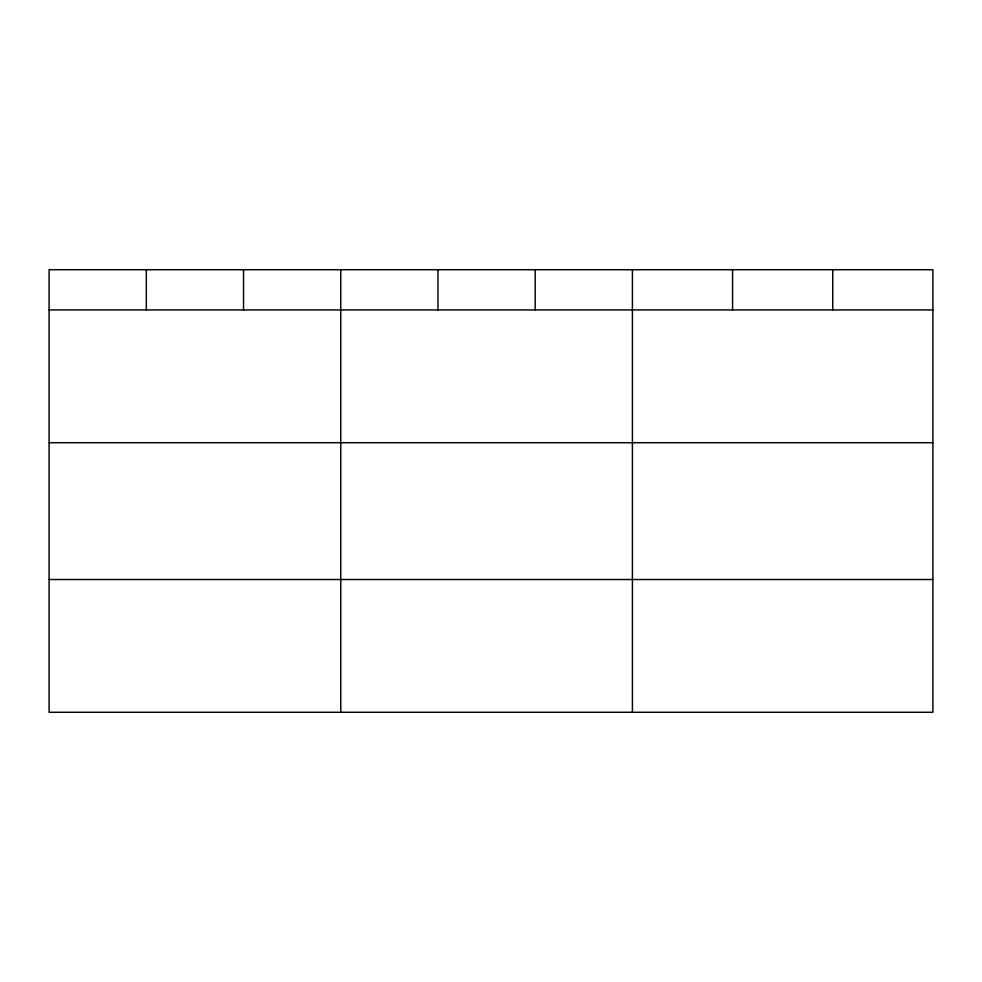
<?xml version="1.0" encoding="UTF-8"?>
<svg xmlns="http://www.w3.org/2000/svg" width="982" height="982" viewBox="0 0 982 982"><rect width="100%" height="100%" fill="white"/><g stroke="black" fill="none" stroke-linecap="round" stroke-linejoin="round"><path stroke-width="1.47" d="M932.9 442.71L932.9 269.719L49.1 269.719L49.1 712.281L932.9 712.281L932.9 442.71L49.1 442.71M49.1 309.931L932.9 309.931M49.1 579.515L932.9 579.515M832.736 269.719L832.736 309.931M732.572 269.719L732.572 309.931M632.408 269.719L632.408 712.281M535.19 269.719L535.19 309.931M437.972 269.719L437.972 309.931M340.754 269.719L340.754 712.281M243.536 269.719L243.536 309.931M146.318 269.719L146.318 309.931"/></g></svg>
